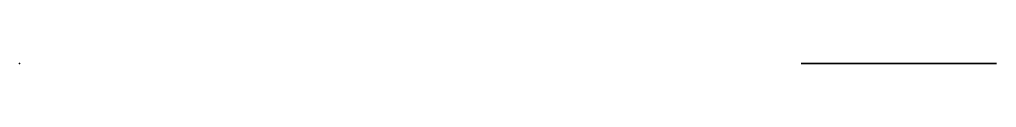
# Model space of a CAD drawing. Header units: centimetres. Extents: x 0 to 3, y 0 to 0.
import ezdxf

# ---------------------------------------------------------------- set-up
doc = ezdxf.new("R2010")
doc.units = ezdxf.units.CM
doc.header["$MEASUREMENT"] = 0
doc.layers.add('2_c0ntainer_SIDES v1_Sketch1', color=7, linetype='Continuous')

msp = doc.modelspace()

# ---------------------------------------------------------------- linework, layer by layer
at = {"layer": '2_c0ntainer_SIDES v1_Sketch1'}
for p, q in [((3, 0), (2.4, 0)), ((2.4, 0), (2.4, 0, 6)), ((2.4, 0, 6), (3, 0, 6)), ((3, 0, 6), (3, 0))]:
    msp.add_line(p, q, dxfattribs=at)
msp.add_point((0, 0), dxfattribs=at)

doc.saveas('drawing.dxf')
